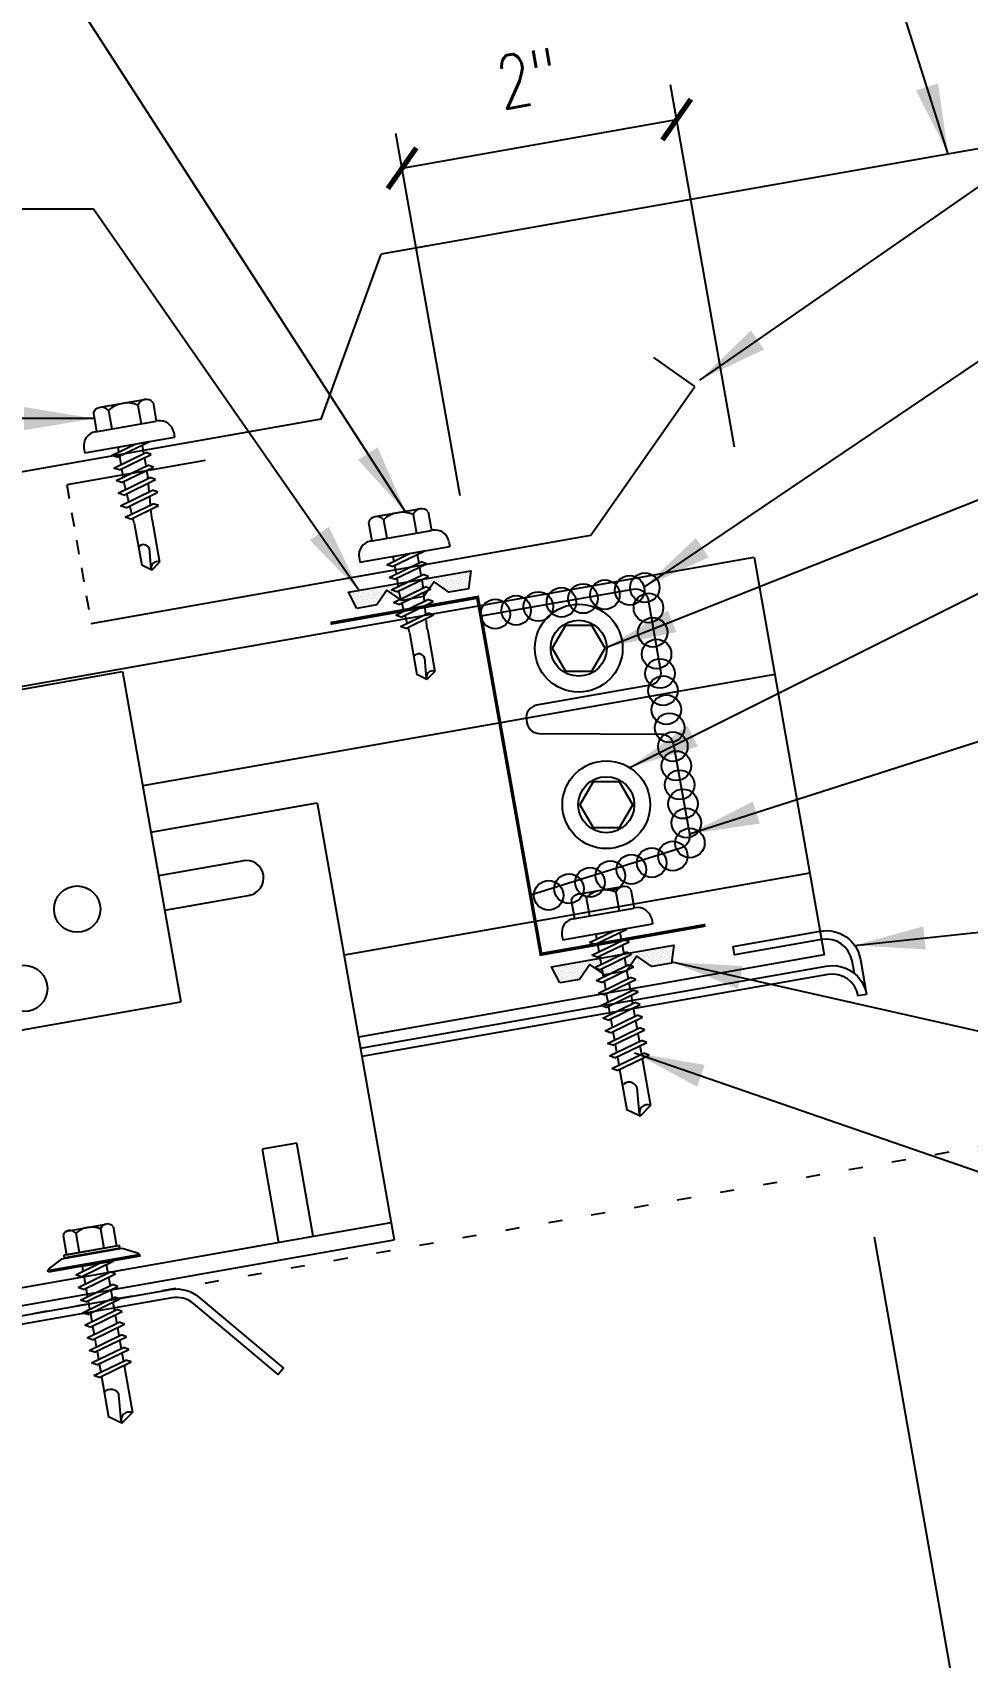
# Model space of a CAD drawing. Header units: inches. Extents: x -5.5 to 41.5, y 9.2 to 43.6.
# Drawn here: x 21.44 to 28.09, y 16.74 to 28.29 of the extents above; entities that cross this region are included whole.
import ezdxf

# ---------------------------------------------------------------- set-up
doc = ezdxf.new("R2010")
doc.units = ezdxf.units.IN
doc.header["$MEASUREMENT"] = 0
doc.linetypes.add('ACAD_ISO07W100', pattern=[3, 0, -3])
doc.linetypes.add('HIDDEN', pattern=[0.375, 0.25, -0.125])
for name, color, linetype in [('CLIP', 5, 'Continuous'), ('CLO', 3, 'Continuous'), ('DIM', 7, 'Continuous'), ('FASTENER', 9, 'Continuous'), ('PANEL', 11, 'Continuous'), ('STLA', 12, 'Continuous'), ('TAPE', 8, 'Continuous'), ('TEXT', 2, 'Continuous'), ('TRIM', 6, 'Continuous')]:
    doc.layers.add(name, color=color, linetype=linetype)
doc.styles.add('TEXT1', font='ROMANS.shx', dxfattribs={"width": 0.75, "height": 0.375})
doc.dimstyles.new('DETAIL', dxfattribs={"dimscale": 4, "dimtxt": 0.09375, "dimasz": 0.0625, "dimexe": 0.0625, "dimexo": 0.125, "dimgap": 0.0625, "dimtad": 1, "dimdec": 4, "dimzin": 3, "dimdsep": 46, "dimlunit": 4, "dimtxsty": 'TEXT1', "dimblk": 'ARCHTICK', "dimcen": 0.0625, "dimclrd": 7, "dimclre": 7, "dimclrt": 2, "dimadec": 0, "dimazin": 0, "dimtfac": 0.59375, "dimtdec": 4, "dimtmove": 0, "dimatfit": 3, "dimfxl": 0, "dimtolj": 1, "dimtzin": 3, "dimarcsym": 0})
doc.dimstyles.new('DETAIL$7', dxfattribs={"dimscale": 4, "dimtxt": 0.09375, "dimasz": 0.125, "dimexe": 0.0625, "dimexo": 0.125, "dimgap": 0.0625, "dimtad": 1, "dimdec": 4, "dimzin": 3, "dimdsep": 46, "dimlunit": 4, "dimtxsty": 'TEXT1', "dimblk": 'ARCHTICK', "dimcen": 0.0625, "dimclrd": 7, "dimclre": 7, "dimclrt": 2, "dimadec": 0, "dimazin": 0, "dimtfac": 0.59375, "dimtdec": 4, "dimtmove": 0, "dimatfit": 3, "dimfxl": 0, "dimfrac": 2, "dimtolj": 1, "dimtzin": 3, "dimarcsym": 0})

# ---------------------------------------------------------------- blocks, each defined once
blk = doc.blocks.new('*X4')
at = {"color": 0}
for p, q in [((-0.434, 0.135), (-0.434, 0.135)), ((-0.434, 0.123), (-0.434, 0.123)), ((-0.422, 0.141), (-0.422, 0.141)), ((-0.422, 0.129), (-0.422, 0.129)), ((-0.422, 0.117), (-0.422, 0.117)), ((-0.41, 0.135), (-0.41, 0.135)), ((-0.41, 0.123), (-0.41, 0.123)), ((-0.398, 0.141), (-0.398, 0.141)), ((-0.398, 0.129), (-0.398, 0.129)), ((-0.398, 0.117), (-0.398, 0.117)), ((-0.387, 0.135), (-0.387, 0.135)), ((-0.387, 0.123), (-0.387, 0.123)), ((-0.375, 0.141), (-0.375, 0.141)), ((-0.375, 0.129), (-0.375, 0.129)), ((-0.375, 0.117), (-0.375, 0.117)), ((-0.363, 0.135), (-0.363, 0.135)), ((-0.363, 0.123), (-0.363, 0.123)), ((-0.352, 0.141), (-0.352, 0.141)), ((-0.352, 0.129), (-0.352, 0.129)), ((-0.352, 0.117), (-0.352, 0.117)), ((-0.34, 0.135), (-0.34, 0.135)), ((-0.34, 0.123), (-0.34, 0.123)), ((-0.328, 0.141), (-0.328, 0.141)), ((-0.328, 0.129), (-0.328, 0.129)), ((-0.328, 0.117), (-0.328, 0.117)), ((-0.316, 0.135), (-0.316, 0.135)), ((-0.316, 0.123), (-0.316, 0.123)), ((-0.305, 0.141), (-0.305, 0.141)), ((-0.305, 0.129), (-0.305, 0.129)), ((-0.305, 0.117), (-0.305, 0.117)), ((-0.293, 0.135), (-0.293, 0.135)), ((-0.293, 0.123), (-0.293, 0.123)), ((-0.281, 0.141), (-0.281, 0.141)), ((-0.281, 0.129), (-0.281, 0.129)), ((-0.281, 0.117), (-0.281, 0.117)), ((-0.27, 0.135), (-0.27, 0.135)), ((-0.27, 0.123), (-0.27, 0.123)), ((-0.258, 0.141), (-0.258, 0.141)), ((-0.258, 0.129), (-0.258, 0.129)), ((-0.258, 0.117), (-0.258, 0.117)), ((-0.246, 0.135), (-0.246, 0.135)), ((-0.246, 0.123), (-0.246, 0.123)), ((-0.234, 0.141), (-0.234, 0.141)), ((-0.234, 0.129), (-0.234, 0.129)), ((-0.234, 0.117), (-0.234, 0.117)), ((-0.223, 0.135), (-0.223, 0.135)), ((-0.223, 0.123), (-0.223, 0.123)), ((-0.211, 0.141), (-0.211, 0.141)), ((-0.211, 0.129), (-0.211, 0.129)), ((-0.211, 0.117), (-0.211, 0.117)), ((-0.199, 0.135), (-0.199, 0.135)), ((-0.199, 0.123), (-0.199, 0.123)), ((-0.188, 0.141), (-0.188, 0.141)), ((-0.188, 0.129), (-0.188, 0.129)), ((-0.188, 0.117), (-0.188, 0.117)), ((-0.176, 0.135), (-0.176, 0.135)), ((-0.176, 0.123), (-0.176, 0.123)), ((-0.164, 0.141), (-0.164, 0.141)), ((-0.164, 0.129), (-0.164, 0.129)), ((-0.164, 0.117), (-0.164, 0.117)), ((-0.152, 0.135), (-0.152, 0.135)), ((-0.152, 0.123), (-0.152, 0.123)), ((-0.141, 0.141), (-0.141, 0.141)), ((-0.141, 0.129), (-0.141, 0.129)), ((-0.141, 0.117), (-0.141, 0.117)), ((-0.129, 0.135), (-0.129, 0.135)), ((-0.129, 0.123), (-0.129, 0.123)), ((-0.117, 0.141), (-0.117, 0.141)), ((-0.117, 0.129), (-0.117, 0.129)), ((-0.117, 0.117), (-0.117, 0.117)), ((-0.105, 0.135), (-0.105, 0.135)), ((-0.105, 0.123), (-0.105, 0.123)), ((-0.094, 0.141), (-0.094, 0.141)), ((-0.094, 0.129), (-0.094, 0.129)), ((-0.094, 0.117), (-0.094, 0.117)), ((-0.082, 0.135), (-0.082, 0.135)), ((-0.082, 0.123), (-0.082, 0.123)), ((-0.07, 0.141), (-0.07, 0.141)), ((-0.07, 0.129), (-0.07, 0.129)), ((-0.07, 0.117), (-0.07, 0.117)), ((-0.059, 0.135), (-0.059, 0.135)), ((-0.059, 0.123), (-0.059, 0.123)), ((-0.047, 0.141), (-0.047, 0.141)), ((-0.047, 0.129), (-0.047, 0.129)), ((-0.047, 0.117), (-0.047, 0.117)), ((-0.035, 0.135), (-0.035, 0.135)), ((-0.035, 0.123), (-0.035, 0.123)), ((-0.023, 0.141), (-0.023, 0.141)), ((-0.023, 0.129), (-0.023, 0.129)), ((-0.023, 0.117), (-0.023, 0.117)), ((-0.012, 0.135), (-0.012, 0.135)), ((-0.012, 0.123), (-0.012, 0.123)), ((0, 0.141), (0, 0.141)), ((0, 0.129), (0, 0.129)), ((0, 0.117), (0, 0.117)), ((0.012, 0.135), (0.012, 0.135)), ((0.012, 0.123), (0.012, 0.123)), ((0.023, 0.141), (0.023, 0.141)), ((0.023, 0.129), (0.023, 0.129)), ((0.023, 0.117), (0.023, 0.117)), ((0.035, 0.135), (0.035, 0.135)), ((0.035, 0.123), (0.035, 0.123)), ((0.047, 0.141), (0.047, 0.141)), ((0.047, 0.129), (0.047, 0.129)), ((0.047, 0.117), (0.047, 0.117)), ((0.059, 0.135), (0.059, 0.135)), ((0.059, 0.123), (0.059, 0.123)), ((0.07, 0.141), (0.07, 0.141)), ((0.07, 0.129), (0.07, 0.129)), ((0.07, 0.117), (0.07, 0.117)), ((0.082, 0.135), (0.082, 0.135)), ((0.082, 0.123), (0.082, 0.123)), ((0.094, 0.141), (0.094, 0.141)), ((0.094, 0.129), (0.094, 0.129)), ((0.094, 0.117), (0.094, 0.117)), ((0.105, 0.135), (0.105, 0.135)), ((0.105, 0.123), (0.105, 0.123)), ((0.117, 0.141), (0.117, 0.141)), ((0.117, 0.129), (0.117, 0.129)), ((0.117, 0.117), (0.117, 0.117)), ((0.129, 0.135), (0.129, 0.135)), ((0.129, 0.123), (0.129, 0.123)), ((0.141, 0.141), (0.141, 0.141)), ((0.141, 0.129), (0.141, 0.129)), ((0.141, 0.117), (0.141, 0.117)), ((0.152, 0.135), (0.152, 0.135)), ((0.152, 0.123), (0.152, 0.123)), ((0.164, 0.141), (0.164, 0.141)), ((0.164, 0.129), (0.164, 0.129)), ((0.164, 0.117), (0.164, 0.117)), ((0.176, 0.135), (0.176, 0.135)), ((0.176, 0.123), (0.176, 0.123)), ((0.188, 0.141), (0.188, 0.141)), ((0.188, 0.129), (0.188, 0.129)), ((0.188, 0.117), (0.188, 0.117)), ((0.199, 0.135), (0.199, 0.135)), ((0.199, 0.123), (0.199, 0.123)), ((0.211, 0.141), (0.211, 0.141)), ((0.211, 0.129), (0.211, 0.129)), ((0.211, 0.117), (0.211, 0.117)), ((0.223, 0.135), (0.223, 0.135)), ((0.223, 0.123), (0.223, 0.123)), ((0.234, 0.141), (0.234, 0.141)), ((0.234, 0.129), (0.234, 0.129)), ((0.234, 0.117), (0.234, 0.117)), ((0.246, 0.135), (0.246, 0.135)), ((0.246, 0.123), (0.246, 0.123)), ((0.258, 0.141), (0.258, 0.141)), ((0.258, 0.129), (0.258, 0.129)), ((0.258, 0.117), (0.258, 0.117)), ((0.27, 0.135), (0.27, 0.135)), ((0.27, 0.123), (0.27, 0.123)), ((0.281, 0.141), (0.281, 0.141)), ((0.281, 0.129), (0.281, 0.129)), ((0.281, 0.117), (0.281, 0.117)), ((0.293, 0.135), (0.293, 0.135)), ((0.293, 0.123), (0.293, 0.123)), ((0.305, 0.141), (0.305, 0.141)), ((0.305, 0.129), (0.305, 0.129)), ((0.305, 0.117), (0.305, 0.117)), ((0.316, 0.135), (0.316, 0.135)), ((0.316, 0.123), (0.316, 0.123)), ((0.328, 0.141), (0.328, 0.141)), ((0.328, 0.129), (0.328, 0.129)), ((0.328, 0.117), (0.328, 0.117)), ((0.34, 0.135), (0.34, 0.135)), ((0.34, 0.123), (0.34, 0.123)), ((0.352, 0.141), (0.352, 0.141)), ((0.352, 0.129), (0.352, 0.129)), ((0.352, 0.117), (0.352, 0.117)), ((0.363, 0.135), (0.363, 0.135)), ((0.363, 0.123), (0.363, 0.123)), ((0.375, 0.141), (0.375, 0.141)), ((0.375, 0.129), (0.375, 0.129)), ((0.375, 0.117), (0.375, 0.117)), ((0.387, 0.135), (0.387, 0.135)), ((0.387, 0.123), (0.387, 0.123)), ((0.398, 0.141), (0.398, 0.141)), ((0.398, 0.129), (0.398, 0.129)), ((0.398, 0.117), (0.398, 0.117)), ((0.41, 0.135), (0.41, 0.135)), ((0.41, 0.123), (0.41, 0.123)), ((0.422, 0.141), (0.422, 0.141)), ((0.422, 0.129), (0.422, 0.129)), ((0.422, 0.117), (0.422, 0.117)), ((0.434, 0.135), (0.434, 0.135)), ((0.434, 0.123), (0.434, 0.123)), ((-0.422, 0.105), (-0.422, 0.105)), ((-0.422, 0.094), (-0.422, 0.094)), ((-0.422, 0.082), (-0.422, 0.082)), ((-0.41, 0.111), (-0.41, 0.111)), ((-0.41, 0.1), (-0.41, 0.1)), ((-0.41, 0.088), (-0.41, 0.088)), ((-0.41, 0.076), (-0.41, 0.076)), ((-0.41, 0.064), (-0.41, 0.064)), ((-0.41, 0.053), (-0.41, 0.053)), ((-0.41, 0.041), (-0.41, 0.041)), ((-0.398, 0.105), (-0.398, 0.105)), ((-0.398, 0.094), (-0.398, 0.094)), ((-0.398, 0.082), (-0.398, 0.082)), ((-0.398, 0.07), (-0.398, 0.07)), ((-0.398, 0.059), (-0.398, 0.059)), ((-0.398, 0.047), (-0.398, 0.047)), ((-0.398, 0.035), (-0.398, 0.035)), ((-0.398, 0.023), (-0.398, 0.023)), ((-0.387, 0.111), (-0.387, 0.111)), ((-0.387, 0.1), (-0.387, 0.1)), ((-0.387, 0.088), (-0.387, 0.088)), ((-0.387, 0.076), (-0.387, 0.076)), ((-0.387, 0.064), (-0.387, 0.064)), ((-0.387, 0.053), (-0.387, 0.053)), ((-0.387, 0.041), (-0.387, 0.041)), ((-0.387, 0.029), (-0.387, 0.029)), ((-0.375, 0.105), (-0.375, 0.105)), ((-0.375, 0.094), (-0.375, 0.094)), ((-0.375, 0.082), (-0.375, 0.082)), ((-0.375, 0.07), (-0.375, 0.07)), ((-0.375, 0.059), (-0.375, 0.059)), ((-0.375, 0.047), (-0.375, 0.047)), ((-0.375, 0.035), (-0.375, 0.035)), ((-0.375, 0.023), (-0.375, 0.023)), ((-0.363, 0.111), (-0.363, 0.111)), ((-0.363, 0.1), (-0.363, 0.1)), ((-0.363, 0.088), (-0.363, 0.088)), ((-0.363, 0.076), (-0.363, 0.076)), ((-0.363, 0.064), (-0.363, 0.064)), ((-0.363, 0.053), (-0.363, 0.053)), ((-0.363, 0.041), (-0.363, 0.041)), ((-0.363, 0.029), (-0.363, 0.029)), ((-0.352, 0.105), (-0.352, 0.105)), ((-0.352, 0.094), (-0.352, 0.094)), ((-0.352, 0.082), (-0.352, 0.082)), ((-0.352, 0.07), (-0.352, 0.07)), ((-0.352, 0.059), (-0.352, 0.059)), ((-0.352, 0.047), (-0.352, 0.047)), ((-0.352, 0.035), (-0.352, 0.035)), ((-0.352, 0.023), (-0.352, 0.023)), ((-0.34, 0.111), (-0.34, 0.111)), ((-0.34, 0.1), (-0.34, 0.1)), ((-0.34, 0.088), (-0.34, 0.088)), ((-0.34, 0.076), (-0.34, 0.076)), ((-0.34, 0.064), (-0.34, 0.064)), ((-0.34, 0.053), (-0.34, 0.053)), ((-0.34, 0.041), (-0.34, 0.041)), ((-0.34, 0.029), (-0.34, 0.029)), ((-0.328, 0.105), (-0.328, 0.105)), ((-0.328, 0.094), (-0.328, 0.094)), ((-0.328, 0.082), (-0.328, 0.082)), ((-0.328, 0.07), (-0.328, 0.07)), ((-0.328, 0.059), (-0.328, 0.059)), ((-0.328, 0.047), (-0.328, 0.047)), ((-0.328, 0.035), (-0.328, 0.035)), ((-0.328, 0.023), (-0.328, 0.023)), ((-0.316, 0.111), (-0.316, 0.111)), ((-0.316, 0.1), (-0.316, 0.1)), ((-0.316, 0.088), (-0.316, 0.088)), ((-0.316, 0.076), (-0.316, 0.076)), ((-0.316, 0.064), (-0.316, 0.064)), ((-0.316, 0.053), (-0.316, 0.053)), ((-0.316, 0.041), (-0.316, 0.041)), ((-0.316, 0.029), (-0.316, 0.029)), ((-0.305, 0.105), (-0.305, 0.105)), ((-0.305, 0.094), (-0.305, 0.094)), ((-0.305, 0.082), (-0.305, 0.082)), ((-0.305, 0.07), (-0.305, 0.07)), ((-0.305, 0.059), (-0.305, 0.059)), ((-0.305, 0.047), (-0.305, 0.047)), ((-0.305, 0.035), (-0.305, 0.035)), ((-0.305, 0.023), (-0.305, 0.023)), ((-0.293, 0.111), (-0.293, 0.111)), ((-0.293, 0.1), (-0.293, 0.1)), ((-0.293, 0.088), (-0.293, 0.088)), ((-0.293, 0.076), (-0.293, 0.076)), ((-0.293, 0.064), (-0.293, 0.064)), ((-0.293, 0.053), (-0.293, 0.053)), ((-0.293, 0.041), (-0.293, 0.041)), ((-0.293, 0.029), (-0.293, 0.029)), ((-0.281, 0.105), (-0.281, 0.105)), ((-0.281, 0.094), (-0.281, 0.094)), ((-0.281, 0.082), (-0.281, 0.082)), ((-0.281, 0.07), (-0.281, 0.07)), ((-0.281, 0.059), (-0.281, 0.059)), ((-0.281, 0.047), (-0.281, 0.047)), ((-0.281, 0.035), (-0.281, 0.035)), ((-0.281, 0.023), (-0.281, 0.023)), ((-0.27, 0.111), (-0.27, 0.111)), ((-0.27, 0.1), (-0.27, 0.1)), ((-0.27, 0.088), (-0.27, 0.088)), ((-0.27, 0.076), (-0.27, 0.076)), ((-0.27, 0.064), (-0.27, 0.064)), ((-0.27, 0.053), (-0.27, 0.053)), ((-0.27, 0.041), (-0.27, 0.041)), ((-0.27, 0.029), (-0.27, 0.029)), ((-0.258, 0.105), (-0.258, 0.105)), ((-0.258, 0.094), (-0.258, 0.094)), ((-0.258, 0.082), (-0.258, 0.082)), ((-0.258, 0.07), (-0.258, 0.07)), ((-0.258, 0.059), (-0.258, 0.059)), ((-0.258, 0.047), (-0.258, 0.047)), ((-0.258, 0.035), (-0.258, 0.035)), ((-0.258, 0.023), (-0.258, 0.023)), ((-0.246, 0.111), (-0.246, 0.111)), ((-0.246, 0.1), (-0.246, 0.1)), ((-0.246, 0.088), (-0.246, 0.088)), ((-0.246, 0.076), (-0.246, 0.076)), ((-0.246, 0.064), (-0.246, 0.064)), ((-0.246, 0.053), (-0.246, 0.053)), ((-0.246, 0.041), (-0.246, 0.041)), ((-0.234, 0.105), (-0.234, 0.105)), ((-0.234, 0.094), (-0.234, 0.094)), ((-0.234, 0.082), (-0.234, 0.082)), ((-0.234, 0.07), (-0.234, 0.07)), ((-0.234, 0.059), (-0.234, 0.059)), ((-0.234, 0.047), (-0.234, 0.047)), ((-0.223, 0.111), (-0.223, 0.111)), ((-0.223, 0.1), (-0.223, 0.1)), ((-0.223, 0.088), (-0.223, 0.088)), ((-0.223, 0.076), (-0.223, 0.076)), ((-0.223, 0.064), (-0.223, 0.064)), ((-0.211, 0.105), (-0.211, 0.105)), ((-0.211, 0.094), (-0.211, 0.094)), ((-0.211, 0.082), (-0.211, 0.082)), ((-0.211, 0.07), (-0.211, 0.07)), ((-0.199, 0.111), (-0.199, 0.111)), ((-0.199, 0.1), (-0.199, 0.1)), ((-0.199, 0.088), (-0.199, 0.088)), ((-0.188, 0.105), (-0.188, 0.105)), ((-0.188, 0.094), (-0.188, 0.094)), ((-0.176, 0.111), (-0.176, 0.111)), ((-0.164, 0.105), (-0.164, 0.105)), ((-0.152, 0.111), (-0.152, 0.111)), ((-0.152, 0.1), (-0.152, 0.1)), ((-0.141, 0.105), (-0.141, 0.105)), ((-0.141, 0.094), (-0.141, 0.094)), ((-0.141, 0.082), (-0.141, 0.082)), ((-0.129, 0.111), (-0.129, 0.111)), ((-0.129, 0.1), (-0.129, 0.1)), ((-0.129, 0.088), (-0.129, 0.088)), ((-0.129, 0.076), (-0.129, 0.076)), ((-0.117, 0.105), (-0.117, 0.105)), ((-0.117, 0.094), (-0.117, 0.094)), ((-0.117, 0.082), (-0.117, 0.082)), ((-0.117, 0.07), (-0.117, 0.07)), ((-0.117, 0.059), (-0.117, 0.059)), ((-0.105, 0.111), (-0.105, 0.111)), ((-0.105, 0.1), (-0.105, 0.1)), ((-0.105, 0.088), (-0.105, 0.088)), ((-0.105, 0.076), (-0.105, 0.076)), ((-0.105, 0.064), (-0.105, 0.064)), ((-0.105, 0.053), (-0.105, 0.053)), ((-0.094, 0.105), (-0.094, 0.105)), ((-0.094, 0.094), (-0.094, 0.094)), ((-0.094, 0.082), (-0.094, 0.082)), ((-0.094, 0.07), (-0.094, 0.07)), ((-0.094, 0.059), (-0.094, 0.059)), ((-0.094, 0.047), (-0.094, 0.047)), ((-0.094, 0.035), (-0.094, 0.035)), ((-0.082, 0.111), (-0.082, 0.111)), ((-0.082, 0.1), (-0.082, 0.1)), ((-0.082, 0.088), (-0.082, 0.088)), ((-0.082, 0.076), (-0.082, 0.076)), ((-0.082, 0.064), (-0.082, 0.064)), ((-0.082, 0.053), (-0.082, 0.053)), ((-0.082, 0.041), (-0.082, 0.041)), ((-0.082, 0.029), (-0.082, 0.029)), ((-0.07, 0.105), (-0.07, 0.105)), ((-0.07, 0.094), (-0.07, 0.094)), ((-0.07, 0.082), (-0.07, 0.082)), ((-0.07, 0.07), (-0.07, 0.07)), ((-0.07, 0.059), (-0.07, 0.059)), ((-0.07, 0.047), (-0.07, 0.047)), ((-0.07, 0.035), (-0.07, 0.035)), ((-0.07, 0.023), (-0.07, 0.023)), ((-0.059, 0.111), (-0.059, 0.111)), ((-0.059, 0.1), (-0.059, 0.1)), ((-0.059, 0.088), (-0.059, 0.088)), ((-0.059, 0.076), (-0.059, 0.076)), ((-0.059, 0.064), (-0.059, 0.064)), ((-0.059, 0.053), (-0.059, 0.053)), ((-0.059, 0.041), (-0.059, 0.041)), ((-0.059, 0.029), (-0.059, 0.029)), ((-0.047, 0.105), (-0.047, 0.105)), ((-0.047, 0.094), (-0.047, 0.094)), ((-0.047, 0.082), (-0.047, 0.082)), ((-0.047, 0.07), (-0.047, 0.07)), ((-0.047, 0.059), (-0.047, 0.059)), ((-0.047, 0.047), (-0.047, 0.047)), ((-0.047, 0.035), (-0.047, 0.035)), ((-0.047, 0.023), (-0.047, 0.023)), ((-0.035, 0.111), (-0.035, 0.111)), ((-0.035, 0.1), (-0.035, 0.1)), ((-0.035, 0.088), (-0.035, 0.088)), ((-0.035, 0.076), (-0.035, 0.076)), ((-0.035, 0.064), (-0.035, 0.064)), ((-0.035, 0.053), (-0.035, 0.053)), ((-0.035, 0.041), (-0.035, 0.041)), ((-0.035, 0.029), (-0.035, 0.029)), ((-0.023, 0.105), (-0.023, 0.105)), ((-0.023, 0.094), (-0.023, 0.094)), ((-0.023, 0.082), (-0.023, 0.082)), ((-0.023, 0.07), (-0.023, 0.07)), ((-0.023, 0.059), (-0.023, 0.059)), ((-0.023, 0.047), (-0.023, 0.047)), ((-0.023, 0.035), (-0.023, 0.035)), ((-0.023, 0.023), (-0.023, 0.023)), ((-0.012, 0.111), (-0.012, 0.111)), ((-0.012, 0.1), (-0.012, 0.1)), ((-0.012, 0.088), (-0.012, 0.088)), ((-0.012, 0.076), (-0.012, 0.076)), ((-0.012, 0.064), (-0.012, 0.064)), ((-0.012, 0.053), (-0.012, 0.053)), ((-0.012, 0.041), (-0.012, 0.041)), ((-0.012, 0.029), (-0.012, 0.029)), ((0, 0.105), (0, 0.105)), ((0, 0.094), (0, 0.094)), ((0, 0.082), (0, 0.082)), ((0, 0.07), (0, 0.07)), ((0, 0.059), (0, 0.059)), ((0, 0.047), (0, 0.047)), ((0, 0.035), (0, 0.035)), ((0, 0.023), (0, 0.023)), ((0.012, 0.111), (0.012, 0.111)), ((0.012, 0.1), (0.012, 0.1)), ((0.012, 0.088), (0.012, 0.088)), ((0.012, 0.076), (0.012, 0.076)), ((0.012, 0.064), (0.012, 0.064)), ((0.012, 0.053), (0.012, 0.053)), ((0.012, 0.041), (0.012, 0.041)), ((0.012, 0.029), (0.012, 0.029)), ((0.023, 0.105), (0.023, 0.105)), ((0.023, 0.094), (0.023, 0.094)), ((0.023, 0.082), (0.023, 0.082)), ((0.023, 0.07), (0.023, 0.07)), ((0.023, 0.059), (0.023, 0.059)), ((0.023, 0.047), (0.023, 0.047)), ((0.023, 0.035), (0.023, 0.035)), ((0.023, 0.023), (0.023, 0.023)), ((0.035, 0.111), (0.035, 0.111)), ((0.035, 0.1), (0.035, 0.1)), ((0.035, 0.088), (0.035, 0.088)), ((0.035, 0.076), (0.035, 0.076)), ((0.035, 0.064), (0.035, 0.064)), ((0.035, 0.053), (0.035, 0.053)), ((0.035, 0.041), (0.035, 0.041)), ((0.035, 0.029), (0.035, 0.029)), ((0.047, 0.105), (0.047, 0.105)), ((0.047, 0.094), (0.047, 0.094)), ((0.047, 0.082), (0.047, 0.082)), ((0.047, 0.07), (0.047, 0.07)), ((0.047, 0.059), (0.047, 0.059)), ((0.047, 0.047), (0.047, 0.047)), ((0.047, 0.035), (0.047, 0.035)), ((0.047, 0.023), (0.047, 0.023)), ((0.059, 0.111), (0.059, 0.111)), ((0.059, 0.1), (0.059, 0.1)), ((0.059, 0.088), (0.059, 0.088)), ((0.059, 0.076), (0.059, 0.076)), ((0.059, 0.064), (0.059, 0.064)), ((0.059, 0.053), (0.059, 0.053)), ((0.059, 0.041), (0.059, 0.041)), ((0.059, 0.029), (0.059, 0.029)), ((0.07, 0.105), (0.07, 0.105)), ((0.07, 0.094), (0.07, 0.094)), ((0.07, 0.082), (0.07, 0.082)), ((0.07, 0.07), (0.07, 0.07)), ((0.07, 0.059), (0.07, 0.059)), ((0.07, 0.047), (0.07, 0.047)), ((0.07, 0.035), (0.07, 0.035)), ((0.07, 0.023), (0.07, 0.023)), ((0.082, 0.111), (0.082, 0.111)), ((0.082, 0.1), (0.082, 0.1)), ((0.082, 0.088), (0.082, 0.088)), ((0.082, 0.076), (0.082, 0.076)), ((0.082, 0.064), (0.082, 0.064)), ((0.082, 0.053), (0.082, 0.053)), ((0.082, 0.041), (0.082, 0.041)), ((0.082, 0.029), (0.082, 0.029)), ((0.094, 0.105), (0.094, 0.105)), ((0.094, 0.094), (0.094, 0.094)), ((0.094, 0.082), (0.094, 0.082)), ((0.094, 0.07), (0.094, 0.07)), ((0.094, 0.059), (0.094, 0.059)), ((0.094, 0.047), (0.094, 0.047)), ((0.094, 0.035), (0.094, 0.035)), ((0.105, 0.111), (0.105, 0.111)), ((0.105, 0.1), (0.105, 0.1)), ((0.105, 0.088), (0.105, 0.088)), ((0.105, 0.076), (0.105, 0.076)), ((0.105, 0.064), (0.105, 0.064)), ((0.105, 0.053), (0.105, 0.053)), ((0.117, 0.105), (0.117, 0.105)), ((0.117, 0.094), (0.117, 0.094)), ((0.117, 0.082), (0.117, 0.082)), ((0.117, 0.07), (0.117, 0.07)), ((0.117, 0.059), (0.117, 0.059)), ((0.129, 0.111), (0.129, 0.111)), ((0.129, 0.1), (0.129, 0.1)), ((0.129, 0.088), (0.129, 0.088)), ((0.129, 0.076), (0.129, 0.076)), ((0.141, 0.105), (0.141, 0.105)), ((0.141, 0.094), (0.141, 0.094)), ((0.141, 0.082), (0.141, 0.082)), ((0.152, 0.111), (0.152, 0.111)), ((0.152, 0.1), (0.152, 0.1)), ((0.164, 0.105), (0.164, 0.105)), ((0.176, 0.111), (0.176, 0.111)), ((0.188, 0.105), (0.188, 0.105)), ((0.188, 0.094), (0.188, 0.094)), ((0.199, 0.111), (0.199, 0.111)), ((0.199, 0.1), (0.199, 0.1)), ((0.199, 0.088), (0.199, 0.088)), ((0.211, 0.105), (0.211, 0.105)), ((0.211, 0.094), (0.211, 0.094)), ((0.211, 0.082), (0.211, 0.082)), ((0.211, 0.07), (0.211, 0.07)), ((0.223, 0.111), (0.223, 0.111)), ((0.223, 0.1), (0.223, 0.1)), ((0.223, 0.088), (0.223, 0.088)), ((0.223, 0.076), (0.223, 0.076)), ((0.223, 0.064), (0.223, 0.064)), ((0.234, 0.105), (0.234, 0.105)), ((0.234, 0.094), (0.234, 0.094)), ((0.234, 0.082), (0.234, 0.082)), ((0.234, 0.07), (0.234, 0.07)), ((0.234, 0.059), (0.234, 0.059)), ((0.234, 0.047), (0.234, 0.047)), ((0.246, 0.111), (0.246, 0.111)), ((0.246, 0.1), (0.246, 0.1)), ((0.246, 0.088), (0.246, 0.088)), ((0.246, 0.076), (0.246, 0.076)), ((0.246, 0.064), (0.246, 0.064)), ((0.246, 0.053), (0.246, 0.053)), ((0.246, 0.041), (0.246, 0.041)), ((0.258, 0.105), (0.258, 0.105)), ((0.258, 0.094), (0.258, 0.094)), ((0.258, 0.082), (0.258, 0.082)), ((0.258, 0.07), (0.258, 0.07)), ((0.258, 0.059), (0.258, 0.059)), ((0.258, 0.047), (0.258, 0.047)), ((0.258, 0.035), (0.258, 0.035)), ((0.258, 0.023), (0.258, 0.023)), ((0.27, 0.111), (0.27, 0.111)), ((0.27, 0.1), (0.27, 0.1)), ((0.27, 0.088), (0.27, 0.088)), ((0.27, 0.076), (0.27, 0.076)), ((0.27, 0.064), (0.27, 0.064)), ((0.27, 0.053), (0.27, 0.053)), ((0.27, 0.041), (0.27, 0.041)), ((0.27, 0.029), (0.27, 0.029)), ((0.281, 0.105), (0.281, 0.105)), ((0.281, 0.094), (0.281, 0.094)), ((0.281, 0.082), (0.281, 0.082)), ((0.281, 0.07), (0.281, 0.07)), ((0.281, 0.059), (0.281, 0.059)), ((0.281, 0.047), (0.281, 0.047)), ((0.281, 0.035), (0.281, 0.035)), ((0.281, 0.023), (0.281, 0.023)), ((0.293, 0.111), (0.293, 0.111)), ((0.293, 0.1), (0.293, 0.1)), ((0.293, 0.088), (0.293, 0.088)), ((0.293, 0.076), (0.293, 0.076)), ((0.293, 0.064), (0.293, 0.064)), ((0.293, 0.053), (0.293, 0.053)), ((0.293, 0.041), (0.293, 0.041)), ((0.293, 0.029), (0.293, 0.029)), ((0.305, 0.105), (0.305, 0.105)), ((0.305, 0.094), (0.305, 0.094)), ((0.305, 0.082), (0.305, 0.082)), ((0.305, 0.07), (0.305, 0.07)), ((0.305, 0.059), (0.305, 0.059)), ((0.305, 0.047), (0.305, 0.047)), ((0.305, 0.035), (0.305, 0.035)), ((0.305, 0.023), (0.305, 0.023)), ((0.316, 0.111), (0.316, 0.111)), ((0.316, 0.1), (0.316, 0.1)), ((0.316, 0.088), (0.316, 0.088)), ((0.316, 0.076), (0.316, 0.076)), ((0.316, 0.064), (0.316, 0.064)), ((0.316, 0.053), (0.316, 0.053)), ((0.316, 0.041), (0.316, 0.041)), ((0.316, 0.029), (0.316, 0.029)), ((0.328, 0.105), (0.328, 0.105)), ((0.328, 0.094), (0.328, 0.094)), ((0.328, 0.082), (0.328, 0.082)), ((0.328, 0.07), (0.328, 0.07)), ((0.328, 0.059), (0.328, 0.059)), ((0.328, 0.047), (0.328, 0.047)), ((0.328, 0.035), (0.328, 0.035)), ((0.328, 0.023), (0.328, 0.023)), ((0.34, 0.111), (0.34, 0.111)), ((0.34, 0.1), (0.34, 0.1)), ((0.34, 0.088), (0.34, 0.088)), ((0.34, 0.076), (0.34, 0.076)), ((0.34, 0.064), (0.34, 0.064)), ((0.34, 0.053), (0.34, 0.053)), ((0.34, 0.041), (0.34, 0.041)), ((0.34, 0.029), (0.34, 0.029)), ((0.352, 0.105), (0.352, 0.105)), ((0.352, 0.094), (0.352, 0.094)), ((0.352, 0.082), (0.352, 0.082)), ((0.352, 0.07), (0.352, 0.07)), ((0.352, 0.059), (0.352, 0.059)), ((0.352, 0.047), (0.352, 0.047)), ((0.352, 0.035), (0.352, 0.035)), ((0.352, 0.023), (0.352, 0.023)), ((0.363, 0.111), (0.363, 0.111)), ((0.363, 0.1), (0.363, 0.1)), ((0.363, 0.088), (0.363, 0.088)), ((0.363, 0.076), (0.363, 0.076)), ((0.363, 0.064), (0.363, 0.064)), ((0.363, 0.053), (0.363, 0.053)), ((0.363, 0.041), (0.363, 0.041)), ((0.363, 0.029), (0.363, 0.029)), ((0.375, 0.105), (0.375, 0.105)), ((0.375, 0.094), (0.375, 0.094)), ((0.375, 0.082), (0.375, 0.082)), ((0.375, 0.07), (0.375, 0.07)), ((0.375, 0.059), (0.375, 0.059)), ((0.375, 0.047), (0.375, 0.047)), ((0.375, 0.035), (0.375, 0.035)), ((0.375, 0.023), (0.375, 0.023)), ((0.387, 0.111), (0.387, 0.111)), ((0.387, 0.1), (0.387, 0.1)), ((0.387, 0.088), (0.387, 0.088)), ((0.387, 0.076), (0.387, 0.076)), ((0.387, 0.064), (0.387, 0.064)), ((0.387, 0.053), (0.387, 0.053)), ((0.387, 0.041), (0.387, 0.041)), ((0.387, 0.029), (0.387, 0.029)), ((0.398, 0.105), (0.398, 0.105)), ((0.398, 0.094), (0.398, 0.094)), ((0.398, 0.082), (0.398, 0.082)), ((0.398, 0.07), (0.398, 0.07)), ((0.398, 0.059), (0.398, 0.059)), ((0.398, 0.047), (0.398, 0.047)), ((0.398, 0.035), (0.398, 0.035)), ((0.398, 0.023), (0.398, 0.023)), ((0.41, 0.111), (0.41, 0.111)), ((0.41, 0.1), (0.41, 0.1)), ((0.41, 0.088), (0.41, 0.088)), ((0.41, 0.076), (0.41, 0.076)), ((0.41, 0.064), (0.41, 0.064)), ((0.41, 0.053), (0.41, 0.053)), ((0.41, 0.041), (0.41, 0.041)), ((0.422, 0.105), (0.422, 0.105)), ((0.422, 0.094), (0.422, 0.094)), ((0.422, 0.082), (0.422, 0.082))]:
    blk.add_line(p, q, dxfattribs=at)
blk = doc.blocks.new('MB_DBTAP')
at = {"layer": 'TAPE', "color": 9}
blk.add_lwpolyline([(-0.403, 0.018), (-0.442, 0.141), (0.442, 0.141), (0.403, 0.018), (0.26, 0.018), (0.17, 0.109), (0.079, 0.018), (0, 0.018), (-0.079, 0.018), (-0.17, 0.109), (-0.26, 0.018)], close=True, dxfattribs=at)
at = {"layer": 'TAPE', "color": 251}
blk.add_blockref('*X4', (0, 0), dxfattribs=at)
blk = doc.blocks.new('MB_DW4')
at = {"layer": 'FASTENER'}
for p, q in [((-0.217, 0.305), (-0.217, 0.171)), ((-0.163, 0.337), (0.159, 0.337)), ((-0.108, 0.305), (-0.108, 0.171)), ((0.105, 0.305), (0.105, 0.171)), ((0.214, 0.305), (0.214, 0.171)), ((-0.226, 0.171), (0.214, 0.171)), ((-0.326, 0.071), (-0.326, 0.037)), ((-0.326, 0.037), (0.322, 0.037)), ((-0.141, -0.014), (0.037, 0.037)), ((-0.105, -0.034), (0.137, 0.035)), ((-0.088, 0.037), (-0.088, 0.001)), ((-0.088, 0.037), (0.085, 0.037)), ((0.085, 0.037), (0.134, 0.037)), ((0.085, 0.02), (0.085, -0.041)), ((0.137, 0.035), (0.134, 0.037)), ((0.322, 0.071), (0.322, 0.037)), ((-0.105, -0.034), (-0.141, -0.014)), ((-0.141, -0.105), (0.102, -0.036)), ((-0.105, -0.125), (-0.141, -0.105)), ((-0.105, -0.125), (0.137, -0.056)), ((-0.088, -0.029), (-0.088, -0.09)), ((0.085, -0.071), (0.085, -0.131)), ((0.137, -0.056), (0.102, -0.036)), ((-0.141, -0.196), (0.102, -0.127)), ((-0.105, -0.216), (-0.141, -0.196)), ((-0.141, -0.287), (0.102, -0.217)), ((-0.105, -0.216), (0.137, -0.147)), ((-0.088, -0.12), (-0.088, -0.181)), ((-0.084, -0.27), (-0.088, -0.211)), ((0.084, -0.223), (0.085, -0.211)), ((0.085, -0.162), (0.085, -0.211)), ((0.137, -0.147), (0.102, -0.127)), ((0.137, -0.238), (0.102, -0.217)), ((-0.105, -0.307), (-0.141, -0.287)), ((-0.141, -0.378), (0.102, -0.308)), ((-0.105, -0.307), (0.137, -0.238)), ((-0.105, -0.398), (0.137, -0.328)), ((-0.078, -0.36), (-0.082, -0.3)), ((0.071, -0.408), (0.075, -0.346)), ((0.077, -0.315), (0.082, -0.253)), ((0.137, -0.328), (0.102, -0.308)), ((-0.105, -0.398), (-0.141, -0.378)), ((-0.122, -0.463), (0.089, -0.403)), ((-0.086, -0.483), (0.124, -0.423)), ((-0.071, -0.449), (-0.075, -0.389)), ((0.063, -0.515), (0.068, -0.439)), ((0.124, -0.423), (0.089, -0.403)), ((-0.086, -0.483), (-0.122, -0.463)), ((-0.066, -0.516), (-0.069, -0.478)), ((-0.066, -0.516), (-0.066, -0.82)), ((0.063, -0.516), (0.063, -0.82)), ((-0.003, -0.854), (0.009, -0.714)), ((-0.002, -0.866), (-0.066, -0.82)), ((-0.002, -0.866), (0.063, -0.82))]:
    blk.add_line(p, q, dxfattribs=at)
for centre, radius, start, end in [((-0.163, 0.274), 0.0628, 29.8754, 150.1246), ((-0.002, 0.141), 0.196, 56.9974, 123.0026), ((0.159, 0.274), 0.0628, 29.8754, 150.1246), ((-0.226, 0.071), 0.1, 90, 180), ((0.222, 0.071), 0.1, 0, 90), ((0.073, -0.516), 0.01, 175.9484, 180), ((-0.036, -0.723), 0.0461, 11.1445, 130.906), ((0.039, -0.855), 0.0422, 55.4585, 194.8454)]:
    blk.add_arc(centre, radius, start, end, dxfattribs=at)
blk = doc.blocks.new('MB_38W')
blk.add_lwpolyline([(-0.094, 0.162), (-0.188, 0), (-0.094, -0.162), (0.094, -0.162), (0.188, 0), (0.094, 0.162)], close=True)
for radius in [0.312, 0.199]:
    blk.add_circle((0, 0), radius)
blk = doc.blocks.new('_ArchTick')
at = {"color": 0, "linetype": 'ByBlock', "const_width": 0.15}
blk.add_lwpolyline([(-0.5, -0.5), (0.5, 0.5)], dxfattribs=at)
blk = doc.blocks.new('*D30')
at = {"layer": 'DEFPOINTS', "color": 0}
for p in [(26.018, 27.671), (26.518, 24.851), (24.565, 24.505)]:
    blk.add_point(p, dxfattribs=at)
at = {"layer": 'DIM', "color": 7, "lineweight": -2}
for p, q in [((26.43, 25.343), (25.975, 27.917)), ((24.066, 27.325), (26.018, 27.671)), ((24.478, 24.997), (24.022, 27.571))]:
    blk.add_line(p, q, dxfattribs=at)
at = {"layer": 'DIM', "color": 7, "lineweight": -2, "xscale": 0.25, "yscale": 0.25, "zscale": 0.25}
for p, rotation in [((26.018, 27.671), 10.04202363552963), ((24.066, 27.325), 190.0420236355296)]:
    blk.add_blockref('_ArchTick', p, dxfattribs=dict(at, rotation=rotation))
at = {"layer": 'DIM', "color": 2, "insert": (24.959, 27.964), "char_height": 0.375, "attachment_point": 5, "rotation": 10.042, "style": 'TEXT1'}
blk.add_mtext('\\A1;2"', dxfattribs=at)
blk = doc.blocks.new('A$C40D92978')
at = {"layer": 'CLO', "const_width": 0.0239}
blk.add_lwpolyline([(2.668, 0.22), (1.499, 0.014), (1.048, 2.551), (0.002, 2.366)], dxfattribs=at)
at = {"layer": 'CLO'}
blk.add_lwpolyline([(1.074, 2.419), (2.155, 2.61, -0.414214), (2.26, 2.537), (2.349, 2.031, -0.414214), (2.276, 1.927), (1.468, 1.784, 0.414214), (1.395, 1.68), (1.399, 1.658, 0.362577), (1.487, 1.584), (2.353, 1.579, -0.362577), (2.441, 1.505), (2.554, 0.869, -0.377256), (2.492, 0.768), (1.424, 0.435)], format="xyb", dxfattribs=at)
blk = doc.blocks.new('MB_DW1')
at = {"layer": 'FASTENER'}
for p, q in [((-0.181, 0.276), (-0.181, 0.137)), ((-0.135, 0.302), (0.135, 0.302)), ((-0.089, 0.276), (-0.089, 0.137)), ((0.089, 0.276), (0.089, 0.137)), ((0.181, 0.276), (0.181, 0.137)), ((-0.193, 0.137), (0.193, 0.137)), ((-0.193, 0.119), (0.193, 0.119)), ((-0.181, 0.137), (0.181, 0.137)), ((-0.217, 0.114), (-0.326, 0.059)), ((-0.326, 0.059), (-0.326, 0.049)), ((-0.326, 0.049), (0.326, 0.049)), ((-0.217, 0.114), (0.217, 0.114)), ((-0.139, -0.016), (0.046, 0.037)), ((-0.104, -0.036), (0.139, 0.033)), ((-0.086, 0.037), (-0.086, -0.001)), ((-0.086, 0.037), (0.086, 0.037)), ((0.086, 0.037), (0.133, 0.037)), ((0.086, 0.018), (0.086, -0.042)), ((0.139, 0.033), (0.133, 0.037)), ((0.217, 0.114), (0.326, 0.059)), ((0.326, 0.059), (0.326, 0.049)), ((-0.104, -0.036), (-0.139, -0.016)), ((-0.139, -0.107), (0.104, -0.038)), ((-0.104, -0.127), (-0.139, -0.107)), ((-0.104, -0.127), (0.139, -0.058)), ((-0.086, -0.031), (-0.086, -0.092)), ((0.086, -0.073), (0.086, -0.133)), ((0.139, -0.058), (0.104, -0.038)), ((-0.139, -0.198), (0.104, -0.128)), ((-0.104, -0.218), (-0.139, -0.198)), ((-0.139, -0.289), (0.104, -0.219)), ((-0.104, -0.218), (0.139, -0.149)), ((-0.086, -0.122), (-0.086, -0.183)), ((-0.086, -0.213), (-0.086, -0.274)), ((0.086, -0.164), (0.086, -0.224)), ((0.139, -0.149), (0.104, -0.128)), ((0.139, -0.239), (0.104, -0.219)), ((-0.104, -0.309), (-0.139, -0.289)), ((-0.139, -0.38), (0.104, -0.31)), ((-0.104, -0.309), (0.139, -0.239)), ((-0.104, -0.4), (0.139, -0.33)), ((-0.086, -0.304), (-0.086, -0.364)), ((0.086, -0.255), (0.086, -0.315)), ((0.086, -0.345), (0.086, -0.406)), ((0.139, -0.33), (0.104, -0.31)), ((-0.104, -0.4), (-0.139, -0.38)), ((-0.139, -0.47), (0.104, -0.401)), ((-0.104, -0.491), (0.139, -0.421)), ((-0.086, -0.395), (-0.086, -0.455)), ((0.086, -0.436), (0.086, -0.497)), ((0.139, -0.421), (0.104, -0.401)), ((-0.104, -0.491), (-0.139, -0.47)), ((-0.139, -0.561), (0.104, -0.492)), ((-0.104, -0.581), (-0.139, -0.561)), ((-0.104, -0.581), (0.139, -0.512)), ((-0.086, -0.486), (-0.086, -0.546)), ((-0.086, -0.577), (-0.086, -0.637)), ((0.086, -0.527), (0.086, -0.588)), ((0.139, -0.512), (0.104, -0.492)), ((-0.139, -0.652), (0.104, -0.583)), ((-0.104, -0.672), (-0.139, -0.652)), ((-0.139, -0.743), (0.104, -0.674)), ((-0.104, -0.672), (0.139, -0.603)), ((-0.086, -0.667), (-0.086, -0.728)), ((0.086, -0.618), (0.086, -0.679)), ((0.139, -0.603), (0.104, -0.583)), ((0.139, -0.694), (0.104, -0.674)), ((-0.104, -0.763), (-0.139, -0.743)), ((-0.104, -0.763), (0.139, -0.694)), ((-0.086, -0.758), (-0.086, -1.05)), ((0.086, -0.709), (0.086, -1.05)), ((-0.002, -1.095), (0.014, -0.909)), ((0, -1.111), (-0.086, -1.05)), ((0, -1.111), (0.086, -1.05))]:
    blk.add_line(p, q, dxfattribs=at)
blk.add_lwpolyline([(-0.331, 0.037), (-0.331, 0.049), (0.331, 0.049), (0.331, 0.037)], close=True, dxfattribs=at)
for centre, radius, start, end in [((-0.135, 0.25), 0.0527, 29.8754, 150.1246), ((0, 0.138), 0.164, 56.9974, 123.0026), ((0.135, 0.25), 0.0527, 29.8754, 150.1246), ((-0.193, 0.128), 0.00894, 90, 270), ((0.193, 0.128), 0.00894, 270, 90), ((-0.046, -0.921), 0.0615, 11.1445, 130.906), ((0.054, -1.097), 0.0563, 55.4585, 194.8454)]:
    blk.add_arc(centre, radius, start, end, dxfattribs=at)
blk = doc.blocks.new('FZ7')
at = {"layer": 'FASTENER'}
for p, q in [((-0.215, 0.305), (-0.215, 0.171)), ((-0.161, 0.337), (0.161, 0.337)), ((-0.107, 0.305), (-0.107, 0.171)), ((0.107, 0.305), (0.107, 0.171)), ((0.215, 0.305), (0.215, 0.171)), ((-0.224, 0.171), (0.215, 0.171)), ((-0.324, 0.071), (-0.324, 0.037)), ((-0.324, 0.037), (0.324, 0.037)), ((-0.139, -0.016), (0.046, 0.037)), ((-0.104, -0.036), (0.139, 0.033)), ((-0.086, 0.037), (-0.086, -0.001)), ((-0.086, 0.037), (0.086, 0.037)), ((0.086, 0.037), (0.133, 0.037)), ((0.086, 0.018), (0.086, -0.042)), ((0.139, 0.033), (0.133, 0.037)), ((0.324, 0.071), (0.324, 0.037)), ((-0.104, -0.036), (-0.139, -0.016)), ((-0.139, -0.107), (0.104, -0.038)), ((-0.104, -0.127), (-0.139, -0.107)), ((-0.104, -0.127), (0.139, -0.058)), ((-0.086, -0.031), (-0.086, -0.092)), ((0.086, -0.073), (0.086, -0.133)), ((0.139, -0.058), (0.104, -0.038)), ((-0.139, -0.198), (0.104, -0.128)), ((-0.104, -0.218), (-0.139, -0.198)), ((-0.139, -0.289), (0.104, -0.219)), ((-0.104, -0.218), (0.139, -0.149)), ((-0.086, -0.122), (-0.086, -0.183)), ((-0.086, -0.213), (-0.086, -0.274)), ((0.086, -0.164), (0.086, -0.224)), ((0.139, -0.149), (0.104, -0.128)), ((0.139, -0.239), (0.104, -0.219)), ((-0.104, -0.309), (-0.139, -0.289)), ((-0.139, -0.38), (0.104, -0.31)), ((-0.104, -0.309), (0.139, -0.239)), ((-0.104, -0.4), (0.139, -0.33)), ((-0.086, -0.304), (-0.086, -0.364)), ((0.086, -0.255), (0.086, -0.315)), ((0.086, -0.345), (0.086, -0.406)), ((0.139, -0.33), (0.104, -0.31)), ((-0.104, -0.4), (-0.139, -0.38)), ((-0.139, -0.47), (0.104, -0.401)), ((-0.104, -0.491), (0.139, -0.421)), ((-0.086, -0.395), (-0.086, -0.455)), ((0.086, -0.436), (0.086, -0.497)), ((0.139, -0.421), (0.104, -0.401)), ((-0.104, -0.491), (-0.139, -0.47)), ((-0.139, -0.561), (0.104, -0.492)), ((-0.104, -0.581), (-0.139, -0.561)), ((-0.104, -0.581), (0.139, -0.512)), ((-0.086, -0.486), (-0.086, -0.546)), ((-0.086, -0.577), (-0.086, -0.637)), ((0.086, -0.527), (0.086, -0.588)), ((0.139, -0.512), (0.104, -0.492)), ((-0.139, -0.652), (0.104, -0.583)), ((-0.104, -0.672), (-0.139, -0.652)), ((-0.139, -0.743), (0.104, -0.674)), ((-0.104, -0.672), (0.139, -0.603)), ((-0.086, -0.667), (-0.086, -0.728)), ((0.086, -0.618), (0.086, -0.679)), ((0.139, -0.603), (0.104, -0.583)), ((0.139, -0.694), (0.104, -0.674)), ((-0.104, -0.763), (-0.139, -0.743)), ((-0.139, -0.834), (0.104, -0.765)), ((-0.104, -0.763), (0.139, -0.694)), ((-0.104, -0.854), (0.139, -0.785)), ((-0.086, -0.758), (-0.086, -0.819)), ((0.086, -0.709), (0.086, -0.77)), ((0.086, -0.8), (0.086, -0.861)), ((0.139, -0.785), (0.104, -0.765)), ((-0.104, -0.854), (-0.139, -0.834)), ((-0.139, -0.925), (0.104, -0.856)), ((-0.104, -0.945), (0.139, -0.876)), ((-0.086, -0.849), (-0.086, -0.91)), ((0.086, -0.891), (0.086, -1.232)), ((0.139, -0.876), (0.104, -0.856)), ((-0.104, -0.945), (-0.139, -0.925)), ((-0.086, -0.94), (-0.086, -1.232)), ((-0.002, -1.277), (0.014, -1.091)), ((0, -1.293), (-0.086, -1.232)), ((0, -1.293), (0.086, -1.232))]:
    blk.add_line(p, q, dxfattribs=at)
for centre, radius, start, end in [((-0.161, 0.274), 0.0628, 29.8754, 150.1246), ((0, 0.141), 0.196, 56.9974, 123.0026), ((0.161, 0.274), 0.0628, 29.8754, 150.1246), ((-0.224, 0.071), 0.1, 90, 180), ((0.224, 0.071), 0.1, 0, 90), ((-0.046, -1.102), 0.0615, 11.1445, 130.906), ((0.054, -1.278), 0.0563, 55.4585, 194.8454)]:
    blk.add_arc(centre, radius, start, end, dxfattribs=at)
blk = doc.blocks.new('A$C53A16981')
at = {"layer": 'FASTENER', "rotation": 9.999999999999451}
blk.add_blockref('FZ7', (0.332, 1.273), dxfattribs=at)
blk = doc.blocks.new('A$C0B323C8E')
at = {"layer": 'CLIP'}
for p, q in [((-1.293, 2.862), (0.86, 3.242)), ((0.86, 3.242), (1.274, 0.894)), ((-0.879, 0.514), (-1.293, 2.862)), ((1.061, 2.1), (2.243, 2.309)), ((2.243, 2.309), (2.791, -0.797)), ((1.116, 1.793), (1.724, 1.9)), ((-2.189, 1.527), (-1.092, 1.721)), ((1.159, 1.546), (1.767, 1.654)), ((-1.641, -1.579), (-2.189, 1.527)), ((-1.637, 1.307), (-1.038, 1.413)), ((-1.594, 1.061), (-0.994, 1.167)), ((-0.879, 0.514), (1.274, 0.894)), ((2.097, -0.109), (1.851, -0.152)), ((2.214, -0.772), (2.097, -0.109)), ((1.851, -0.152), (1.967, -0.815)), ((-1.663, -1.455), (2.769, -0.674)), ((-0.981, -0.652), (-1.227, -0.695)), ((-0.981, -0.652), (-0.864, -1.315)), ((-0.864, -1.315), (-0.981, -0.652)), ((-1.641, -1.579), (2.791, -0.797)), ((-1.227, -0.695), (-1.11, -1.358))]:
    blk.add_line(p, q, dxfattribs=at)
for centre in [(0.537, 1.554), (-0.413, 1.386), (0.16, 0.99)]:
    blk.add_circle(centre, 0.165, dxfattribs=at)
for centre, start, end in [((1.737, 1.775), 280, 100), ((-1.616, 1.184), 100, 280)]:
    blk.add_arc(centre, 0.125, start, end, dxfattribs=at)
blk = doc.blocks.new('*D27')
at = {"layer": 'DEFPOINTS', "color": 0}
for p in [(29.173, 20.546), (27.334, 20.221), (29.021, 10.655)]:
    blk.add_point(p, dxfattribs=at)
at = {"layer": 'DIM', "color": 7, "lineweight": -2}
for p, q in [((29.26, 20.053), (30.903, 10.733)), ((27.421, 19.729), (29.064, 10.409)), ((30.86, 10.98), (29.021, 10.655))]:
    blk.add_line(p, q, dxfattribs=at)
at = {"layer": 'DIM', "color": 7, "lineweight": -2, "xscale": 0.25, "yscale": 0.25, "zscale": 0.25}
for p, rotation in [((30.86, 10.98), 9.999999999999964), ((29.021, 10.655), 190)]:
    blk.add_blockref('_ArchTick', p, dxfattribs=dict(at, rotation=rotation))
at = {"layer": 'DIM', "color": 2, "insert": (29.858, 11.283), "char_height": 0.375, "attachment_point": 5, "rotation": 10, "style": 'TEXT1'}
blk.add_mtext('\\A1;2"', dxfattribs=at)

msp = doc.modelspace()

# ---------------------------------------------------------------- linework, layer by layer
at = {"layer": 'PANEL'}
for p, q in [((26.56904, 24.55961), (27.06741, 21.73321)), ((26.71594, 23.72646), (22.22295, 22.93423)), ((26.96496, 22.31425), (23.65369, 21.73038))]:
    msp.add_line(p, q, dxfattribs=at)
for points in [[(7.85064, 21.25905), (26.56904, 24.55961)], [(27.06741, 21.73321), (23.75614, 21.14935)]]:
    msp.add_lwpolyline(points, dxfattribs=at)
at = {"layer": 'STLA'}
msp.add_line((27.36805, 21.45233), (27.30916, 21.44194), dxfattribs=at)
for points in [[(27.28116, 21.60074), (27.26526, 21.6909, 0.41421356), (27.04805, 21.843), (26.42989, 21.734), (26.4195, 21.79289), (27.03767, 21.90189, -0.41421356), (27.32415, 21.70129), (27.36805, 21.45233)], [(23.77029, 21.06906), (27.08156, 21.65293, -0.41421356), (27.36805, 21.45233)], [(27.30916, 21.44194, 0.41421356), (27.09195, 21.59404), (23.78068, 21.01017)]]:
    msp.add_lwpolyline(points, format="xyb", dxfattribs=at)
msp.add_lwpolyline([(18.89849, 11.34964), (19.49959, 10.84526, 0.22169466), (19.65267, 10.80424), (21.63448, 11.15369, 0.41421356), (21.78658, 11.3709), (21.13493, 15.06659), (20.48328, 18.76227, -0.41421356), (20.68388, 19.04876), (22.41949, 19.3548, -0.22169466), (22.62139, 19.3007), (23.22249, 18.79631), (23.18405, 18.7505), (22.58295, 19.25489, 0.22169466), (22.42987, 19.2959), (20.69426, 18.98987, 0.41421356), (20.54217, 18.77266), (21.19382, 15.07697), (21.84547, 11.38128, -0.41421356), (21.64487, 11.0948), (19.66306, 10.74535, -0.22169466), (19.46115, 10.79945), (18.86005, 11.30383)], format="xyb", close=True, dxfattribs=at)
at = {"layer": 'TAPE'}
for centre in [(25.50794, 24.29349), (25.68391, 24.32451), (25.79197, 24.34357), (24.72891, 24.15612), (24.87678, 24.1822), (25.03457, 24.21002), (25.19882, 24.23898), (25.35271, 24.26611), (25.81737, 24.19954), (25.84795, 24.02607), (25.87518, 23.87167), (25.89957, 23.73335), (25.9211, 23.61124), (25.94488, 23.47637), (25.96771, 23.34691), (25.99118, 23.21382), (26.01522, 23.07744), (26.03906, 22.94227), (26.06302, 22.80635), (26.08688, 22.67103), (25.99092, 22.4359), (26.1121, 22.52804), (25.69589, 22.34113), (25.84077, 22.38851), (25.25289, 22.20375), (25.40195, 22.24875), (25.54683, 22.29613), (25.10801, 22.15637)]:
    msp.add_circle(centre, 0.10482, dxfattribs=at)
at = {"layer": 'TEXT', "linetype": 'ACAD_ISO07W100', "ltscale": 0.07}
msp.add_line((29.1731, 20.54564), (8.66633, 16.92974), dxfattribs=at)
at = {"layer": 'TRIM'}
for p, q in [((28.92038, 27.5974), (23.91771, 26.7153)), ((23.49019, 25.54068), (23.91771, 26.7153)), ((26.14833, 25.77436), (25.85554, 25.97938)), ((25.40736, 24.71614), (26.14833, 25.77436)), ((23.49019, 25.54068), (21.02817, 25.10656)), ((22.66671, 25.24832), (21.6819, 25.07467)), ((21.85555, 24.08986), (25.40736, 24.71614))]:
    msp.add_line(p, q, dxfattribs=at)
at = {"layer": 'TRIM', "linetype": 'HIDDEN', "ltscale": 0.2}
msp.add_line((21.6819, 25.07467), (21.85555, 24.08986), dxfattribs=at)

# ---------------------------------------------------------------- block references
at = {"layer": 'CLIP'}
msp.add_blockref('A$C0B323C8E', (21.21968, 20.50464), dxfattribs=at)
at = {"layer": 'CLO'}
msp.add_blockref('A$C40D92978', (23.5546, 21.72358), dxfattribs=at)
at = {"layer": 'FASTENER'}
for name, p, rotation in [('MB_DW4', (22.13788, 25.32186), 9.999999999999998), ('MB_DW4', (24.09405, 24.54479), 10), ('MB_DW1', (21.88193, 19.49865), 9.999999999999918)]:
    msp.add_blockref(name, p, dxfattribs=dict(at, rotation=rotation))
for name, p in [('MB_38W', (25.32146, 23.91311)), ('MB_38W', (25.51765, 22.80046)), ('A$C53A16981', (25.20157, 20.58706))]:
    msp.add_blockref(name, p, dxfattribs=at)
at = {"layer": 'TAPE', "rotation": 9.999999999999899}
for p in [(24.14498, 24.24841), (25.58744, 21.58676)]:
    msp.add_blockref('MB_DBTAP', p, dxfattribs=at)

# ---------------------------------------------------------------- dimensions: what is measured, and where the dimension line sits
at = {"layer": 'DIM'}
dim = msp.add_aligned_dim(p1=(24.56508, 24.50475), p2=(26.51762, 24.85051), distance=2.86423, dimstyle='DETAIL', dxfattribs=at)
dim.commit()
dim.dimension.update_dxf_attribs({"geometry": '*D30', "text_midpoint": (24.9594, 27.96395)})
dim = msp.add_aligned_dim(p1=(29.1731, 20.54564), p2=(27.33399, 20.22135), distance=9.71361, text='2"', dimstyle='DETAIL', override={"dimfrac": 2}, dxfattribs=at)
dim.commit()
dim.dimension.update_dxf_attribs({"geometry": '*D27', "text_midpoint": (29.85812, 11.28348)})

# ---------------------------------------------------------------- leaders
for points in [[(27.94898, 27.42612), (26.25929, 32.73993), (25.93016, 32.73993)], [(26.18175, 25.81948), (34.59233, 31.64889), (34.88451, 31.64889)], [(24.09378, 24.87725), (20.07817, 31.09851), (19.03686, 31.09851)], [(25.78603, 24.3482), (34.33869, 30.11864), (34.94161, 30.11864)], [(25.52056, 23.92011), (34.60307, 27.52596), (34.63783, 27.52596)], [(25.68455, 23.06466), (34.60307, 27.52596), (34.87449, 27.52596)], [(23.76381, 24.31804), (21.87244, 27.03451), (16.60166, 27.03451)], [(21.87798, 25.5454), (19.72414, 25.5454), (19.03645, 25.5454)], [(26.10815, 22.59278), (34.58924, 25.30944), (34.96789, 25.30944)], [(27.28267, 21.80052), (34.52677, 22.57999), (34.90542, 22.57999)], [(25.98253, 21.68329), (34.63414, 19.7317), (35.1757, 19.7317)], [(25.71791, 21.03667), (34.57339, 17.97734), (35.06542, 17.97734)]]:
    msp.add_leader(points, dimstyle='DETAIL$7', dxfattribs=at)

doc.saveas('drawing.dxf')
